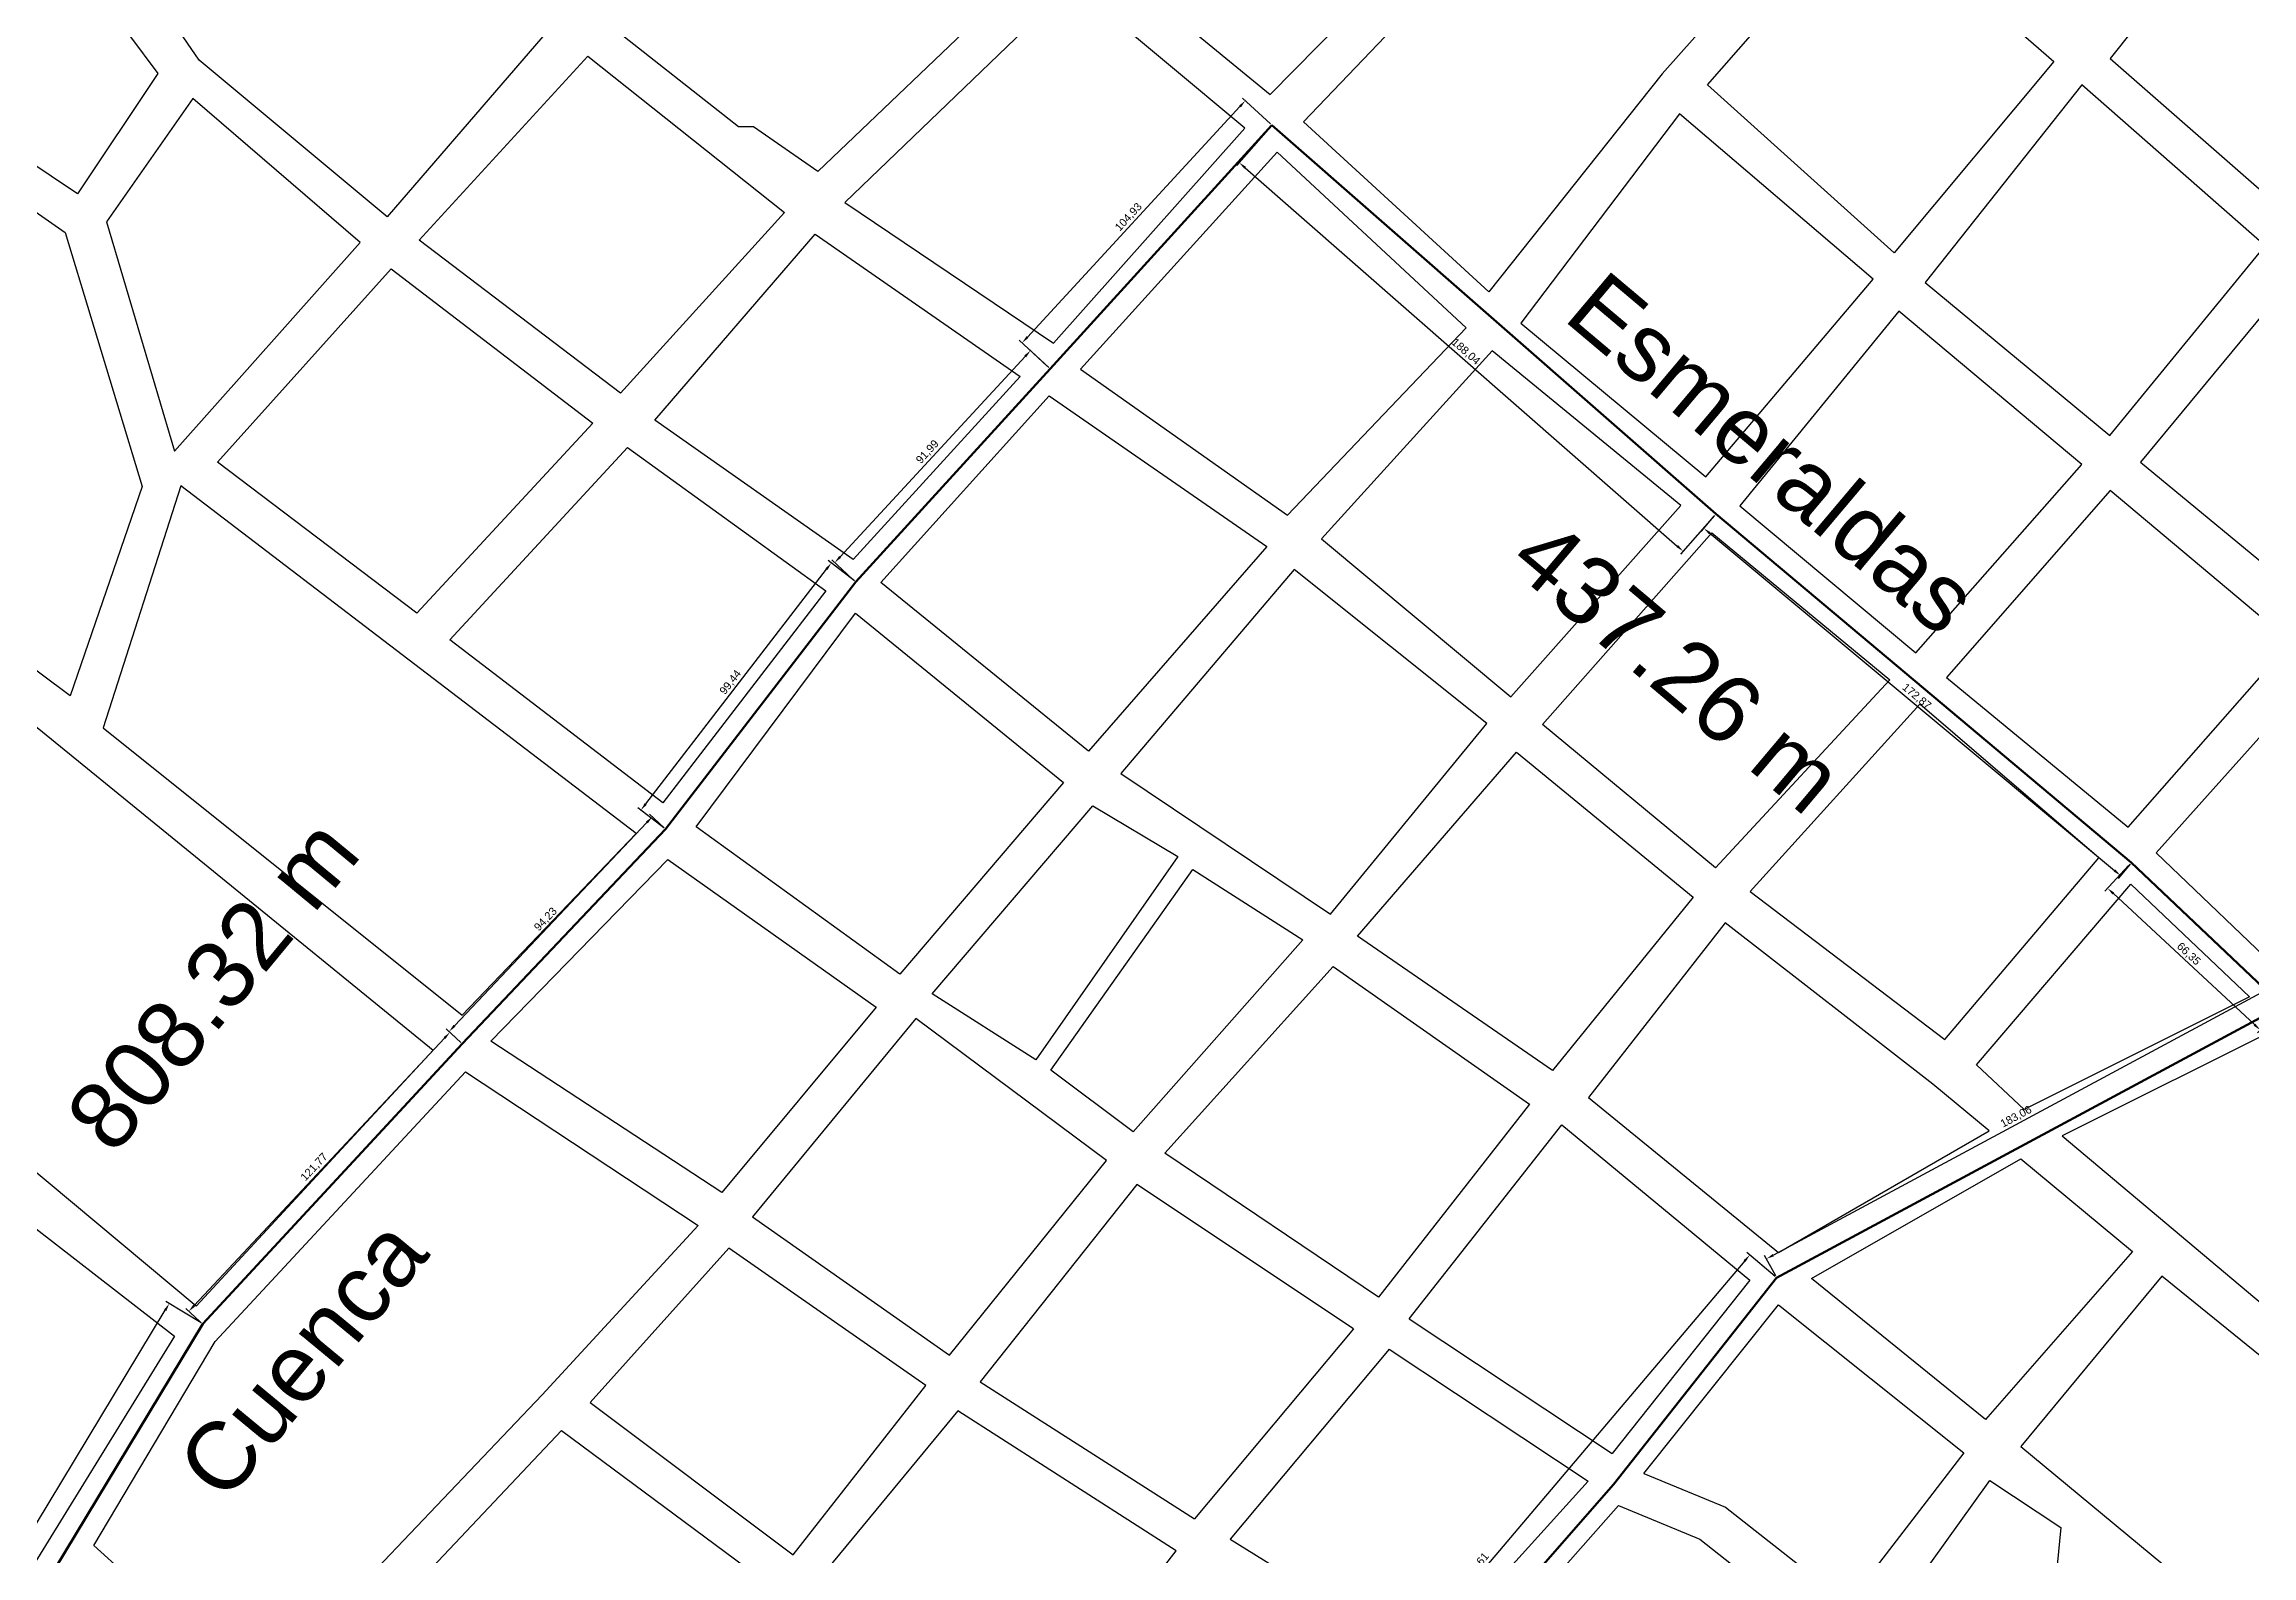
# Model space of a CAD drawing. Header units: millimetres. Extents: x 58 to 1754, y 320 to 1791.
# Drawn here: x 697 to 1401, y 878 to 1360 of the extents above; entities that cross this region are included whole.
import ezdxf

# ---------------------------------------------------------------- set-up
doc = ezdxf.new("R2010")
doc.units = ezdxf.units.MM
for name, color, linetype in [('calles', 22, 'Continuous'), ('Limite', 80, 'Continuous'), ('Nomb calles', 7, 'Continuous')]:
    doc.layers.add(name, color=color, linetype=linetype)
doc.styles.get("Standard").update_dxf_attribs({"font": 'arial.ttf'})
doc.dimstyles.new('ISO-25', dxfattribs={"dimtxt": 2.5, "dimasz": 2.5, "dimexe": 1.25, "dimexo": 0.625, "dimtad": 1, "dimtxsty": 'Standard', "dimcen": 2.5, "dimadec": 0, "dimazin": 0, "dimtfac": 1, "dimtmove": 0, "dimatfit": 3, "dimfxl": 1, "dimarcsym": 0})

# ---------------------------------------------------------------- blocks, each defined once
blk = doc.blocks.new('*D5')
at = {"layer": 'Defpoints', "color": 0, "lineweight": 200, "transparency": 16777216}
for p in [(737.33, 958.53), (748.06, 952.05), (645.42, 782.17)]:
    blk.add_point(p, dxfattribs=at)
at = {"layer": 'Nomb calles', "color": 0, "lineweight": -2, "transparency": 16777216}
for p, q in [((747.53, 952.37), (736.26, 959.18)), ((635.99, 790.79), (736.04, 956.39)), ((644.89, 782.49), (633.62, 789.3))]:
    blk.add_line(p, q, dxfattribs=at)
at = {"layer": 'Nomb calles', "color": 0, "lineweight": 200, "transparency": 16777216}
for points in [[(735.68, 956.61), (736.4, 956.18), (737.33, 958.53)], [(635.63, 791.01), (636.34, 790.58), (634.69, 788.65)]]:
    blk.add_solid(points, dxfattribs=at)
at = {"layer": 'Nomb calles', "color": 0, "lineweight": 200, "transparency": 16777216, "insert": (684.19, 874.69), "char_height": 2.5, "attachment_point": 5, "rotation": 58.85976}
blk.add_mtext('198,48', dxfattribs=at)
blk = doc.blocks.new('*D6')
at = {"layer": 'Defpoints', "color": 0, "lineweight": 200, "transparency": 16777216}
for p in [(826.78, 1044.98), (830.73, 1041.28), (747.53, 952.37)]:
    blk.add_point(p, dxfattribs=at)
at = {"layer": 'Nomb calles', "color": 0, "lineweight": -2, "transparency": 16777216}
for p, q in [((745.28, 957.9), (825.07, 1043.15)), ((830.28, 1041.7), (825.87, 1045.83)), ((747.07, 952.8), (742.66, 956.93))]:
    blk.add_line(p, q, dxfattribs=at)
at = {"layer": 'Nomb calles', "color": 0, "lineweight": 200, "transparency": 16777216}
for points in [[(824.77, 1043.44), (825.38, 1042.87), (826.78, 1044.98)], [(744.98, 958.18), (745.59, 957.61), (743.57, 956.07)]]:
    blk.add_solid(points, dxfattribs=at)
at = {"layer": 'Nomb calles', "color": 0, "lineweight": 200, "transparency": 16777216, "insert": (783.62, 1001.98), "char_height": 2.5, "attachment_point": 5, "rotation": 46.89601}
blk.add_mtext('121,77', dxfattribs=at)
blk = doc.blocks.new('*D7')
at = {"layer": 'Defpoints', "color": 0, "lineweight": 200, "transparency": 16777216}
for p in [(891.3, 1113.7), (895.5, 1109.72), (830.73, 1041.28)]:
    blk.add_point(p, dxfattribs=at)
at = {"layer": 'Nomb calles', "color": 0, "lineweight": -2, "transparency": 16777216}
for p, q in [((828.25, 1047.07), (889.58, 1111.88)), ((895.05, 1110.15), (890.39, 1114.56)), ((830.28, 1041.71), (825.62, 1046.11))]:
    blk.add_line(p, q, dxfattribs=at)
at = {"layer": 'Nomb calles', "color": 0, "lineweight": 200, "transparency": 16777216}
for points in [[(889.28, 1112.17), (889.88, 1111.6), (891.3, 1113.7)], [(827.94, 1047.36), (828.55, 1046.78), (826.53, 1045.25)]]:
    blk.add_solid(points, dxfattribs=at)
at = {"layer": 'Nomb calles', "color": 0, "lineweight": 200, "transparency": 16777216, "insert": (857.37, 1080.94), "char_height": 2.5, "attachment_point": 5, "rotation": 46.58114}
blk.add_mtext('94,23', dxfattribs=at)
blk = doc.blocks.new('*D8')
at = {"layer": 'Defpoints', "color": 0, "lineweight": 200, "transparency": 16777216}
for p in [(948.32, 1194.56), (956.18, 1188.5), (895.5, 1109.72)]:
    blk.add_point(p, dxfattribs=at)
at = {"layer": 'Nomb calles', "color": 0, "lineweight": -2, "transparency": 16777216}
for p, q in [((889.17, 1117.76), (946.8, 1192.58)), ((955.69, 1188.88), (947.33, 1195.32)), ((895.01, 1110.1), (886.65, 1116.54))]:
    blk.add_line(p, q, dxfattribs=at)
at = {"layer": 'Nomb calles', "color": 0, "lineweight": 200, "transparency": 16777216}
for points in [[(946.47, 1192.83), (947.13, 1192.32), (948.32, 1194.56)], [(888.84, 1118.01), (889.5, 1117.5), (887.64, 1115.78)]]:
    blk.add_solid(points, dxfattribs=at)
at = {"layer": 'Nomb calles', "color": 0, "lineweight": 200, "transparency": 16777216, "insert": (916.3, 1156.46), "char_height": 2.5, "attachment_point": 5, "rotation": 52.39349}
blk.add_mtext('99,44', dxfattribs=at)
blk = doc.blocks.new('*D9')
at = {"layer": 'Defpoints', "color": 0, "lineweight": 200, "transparency": 16777216}
for p in [(1011.83, 1262.25), (1018.1, 1256.47), (955.69, 1188.88)]:
    blk.add_point(p, dxfattribs=at)
at = {"layer": 'Nomb calles', "color": 0, "lineweight": -2, "transparency": 16777216}
for p, q in [((951.12, 1196.5), (1010.14, 1260.41)), ((1017.64, 1256.89), (1010.91, 1263.1)), ((955.23, 1189.31), (948.51, 1195.51))]:
    blk.add_line(p, q, dxfattribs=at)
at = {"layer": 'Nomb calles', "color": 0, "lineweight": 200, "transparency": 16777216}
for points in [[(1009.83, 1260.7), (1010.44, 1260.13), (1011.83, 1262.25)], [(950.82, 1196.79), (951.43, 1196.22), (949.43, 1194.67)]]:
    blk.add_solid(points, dxfattribs=at)
at = {"layer": 'Nomb calles', "color": 0, "lineweight": 200, "transparency": 16777216, "insert": (979.07, 1229.9), "char_height": 2.5, "attachment_point": 5, "rotation": 47.28097}
blk.add_mtext('91,99', dxfattribs=at)
blk = doc.blocks.new('*D10')
at = {"layer": 'Defpoints', "color": 0, "lineweight": 200, "transparency": 16777216}
for p in [(1080.27, 1341.87), (1088.76, 1334.04), (1017.64, 1256.89)]:
    blk.add_point(p, dxfattribs=at)
at = {"layer": 'Nomb calles', "color": 0, "lineweight": -2, "transparency": 16777216}
for p, q in [((1010.84, 1266.55), (1078.58, 1340.03)), ((1088.3, 1334.47), (1079.35, 1342.71)), ((1017.18, 1257.31), (1008.23, 1265.56))]:
    blk.add_line(p, q, dxfattribs=at)
at = {"layer": 'Nomb calles', "color": 0, "lineweight": 200, "transparency": 16777216}
for points in [[(1078.27, 1340.31), (1078.89, 1339.75), (1080.27, 1341.87)], [(1010.54, 1266.84), (1011.15, 1266.27), (1009.15, 1264.72)]]:
    blk.add_solid(points, dxfattribs=at)
at = {"layer": 'Nomb calles', "color": 0, "lineweight": 200, "transparency": 16777216, "insert": (1043.15, 1304.73), "char_height": 2.5, "attachment_point": 5, "rotation": 47.32767}
blk.add_mtext('104,93', dxfattribs=at)
blk = doc.blocks.new('*D15')
at = {"layer": 'Defpoints', "color": 0, "lineweight": 200, "transparency": 16777216}
for p in [(1088.76, 1334.05), (1230.24, 1210.19), (1219.83, 1198.3)]:
    blk.add_point(p, dxfattribs=at)
at = {"layer": 'Nomb calles', "color": 0, "lineweight": -2, "transparency": 16777216}
for p, q in [((1088.35, 1333.57), (1077.52, 1321.21)), ((1080.22, 1320.5), (1217.95, 1199.94)), ((1229.83, 1209.72), (1219.01, 1197.36))]:
    blk.add_line(p, q, dxfattribs=at)
at = {"layer": 'Nomb calles', "color": 0, "lineweight": 200, "transparency": 16777216}
for points in [[(1080.5, 1320.81), (1079.95, 1320.19), (1078.34, 1322.15)], [(1218.22, 1200.26), (1217.67, 1199.63), (1219.83, 1198.3)]]:
    blk.add_solid(points, dxfattribs=at)
at = {"layer": 'Nomb calles', "color": 0, "lineweight": 200, "transparency": 16777216, "insert": (1150.49, 1261.82), "char_height": 2.5, "attachment_point": 5, "rotation": 318.80236}
blk.add_mtext('188,04', dxfattribs=at)
blk = doc.blocks.new('*D16')
at = {"layer": 'Defpoints', "color": 0, "lineweight": 200, "transparency": 16777216}
for p in [(1229.83, 1209.72), (1362.64, 1099.06), (1359.22, 1094.95)]:
    blk.add_point(p, dxfattribs=at)
at = {"layer": 'Nomb calles', "color": 0, "lineweight": -2, "transparency": 16777216}
for p, q in [((1229.43, 1209.24), (1225.61, 1204.66)), ((1228.33, 1204.02), (1357.3, 1096.55)), ((1362.24, 1098.58), (1358.42, 1093.99))]:
    blk.add_line(p, q, dxfattribs=at)
at = {"layer": 'Nomb calles', "color": 0, "lineweight": 200, "transparency": 16777216}
for points in [[(1228.6, 1204.34), (1228.07, 1203.7), (1226.41, 1205.62)], [(1357.57, 1096.87), (1357.03, 1096.23), (1359.22, 1094.95)]]:
    blk.add_solid(points, dxfattribs=at)
at = {"layer": 'Nomb calles', "color": 0, "lineweight": 200, "transparency": 16777216, "insert": (1294.18, 1151.92), "char_height": 2.5, "attachment_point": 5, "rotation": 320.19586}
blk.add_mtext('172,87', dxfattribs=at)
blk = doc.blocks.new('*D17')
at = {"layer": 'Defpoints', "color": 0, "lineweight": 200, "transparency": 16777216}
for p in [(1362.24, 1098.58), (1410.86, 1053.43), (1403.72, 1045.74)]:
    blk.add_point(p, dxfattribs=at)
at = {"layer": 'Nomb calles', "color": 0, "lineweight": -2, "transparency": 16777216}
for p, q in [((1361.81, 1098.12), (1354.25, 1089.98)), ((1356.94, 1089.19), (1401.89, 1047.44)), ((1410.43, 1052.97), (1402.87, 1044.83))]:
    blk.add_line(p, q, dxfattribs=at)
at = {"layer": 'Nomb calles', "color": 0, "lineweight": 200, "transparency": 16777216}
for points in [[(1357.22, 1089.5), (1356.65, 1088.89), (1355.1, 1090.89)], [(1402.18, 1047.75), (1401.61, 1047.14), (1403.72, 1045.74)]]:
    blk.add_solid(points, dxfattribs=at)
at = {"layer": 'Nomb calles', "color": 0, "lineweight": 200, "transparency": 16777216, "insert": (1380.86, 1069.88), "char_height": 2.5, "attachment_point": 5, "rotation": 317.12012}
blk.add_mtext('66,35', dxfattribs=at)
blk = doc.blocks.new('*D19')
at = {"layer": 'Defpoints', "color": 0, "lineweight": 200, "transparency": 16777216}
for p in [(1410.86, 1053.43), (1246.38, 972.79), (1249.61, 966.78)]:
    blk.add_point(p, dxfattribs=at)
at = {"layer": 'Nomb calles', "color": 0, "lineweight": -2, "transparency": 16777216}
for p, q in [((1405.42, 1058.26), (1248.58, 973.98)), ((1410.56, 1053.98), (1407.03, 1060.55)), ((1249.31, 967.33), (1245.78, 973.89))]:
    blk.add_line(p, q, dxfattribs=at)
at = {"layer": 'Nomb calles', "color": 0, "lineweight": 200, "transparency": 16777216}
for points in [[(1405.23, 1058.63), (1405.62, 1057.89), (1407.63, 1059.44)], [(1248.38, 974.34), (1248.78, 973.61), (1246.38, 972.79)]]:
    blk.add_solid(points, dxfattribs=at)
at = {"layer": 'Nomb calles', "color": 0, "lineweight": 200, "transparency": 16777216, "insert": (1325.99, 1017.99), "char_height": 2.5, "attachment_point": 5, "rotation": 28.25241}
blk.add_mtext('183,06', dxfattribs=at)
blk = doc.blocks.new('*D20')
at = {"layer": 'Defpoints', "color": 0, "lineweight": 200, "transparency": 16777216}
for p in [(1249.61, 966.78), (1069.94, 772.19), (1078.5, 764.93)]:
    blk.add_point(p, dxfattribs=at)
at = {"layer": 'Nomb calles', "color": 0, "lineweight": -2, "transparency": 16777216}
for p, q in [((1239.43, 972.12), (1071.56, 774.1)), ((1249.13, 967.18), (1240.1, 974.84)), ((1078.02, 765.34), (1068.99, 773))]:
    blk.add_line(p, q, dxfattribs=at)
at = {"layer": 'Nomb calles', "color": 0, "lineweight": 200, "transparency": 16777216}
for points in [[(1239.12, 972.39), (1239.75, 971.86), (1241.05, 974.03)], [(1071.24, 774.37), (1071.87, 773.83), (1069.94, 772.19)]]:
    blk.add_solid(points, dxfattribs=at)
at = {"layer": 'Nomb calles', "color": 0, "lineweight": 200, "transparency": 16777216, "insert": (1153.87, 874.49), "char_height": 2.5, "attachment_point": 5, "rotation": 49.71019}
blk.add_mtext('264,61', dxfattribs=at)

msp = doc.modelspace()

# ---------------------------------------------------------------- linework, layer by layer
at = {"layer": 'calles'}
for p, q in [((1088.194, 1343.825), (1206.036, 1463.802)), ((1098.821, 1335.096), (1215.176, 1456.897)), ((1404.995, 1416.862), (1355.9, 1355.311)), ((1269.769, 1414.16), (1213.095, 1350.425)), ((1227.567, 1346.915), (1279.012, 1405.836)), ((1279.012, 1405.836), (1337.915, 1354.333)), ((1021.387, 1393.213), (944.002, 1319.332)), ((746.834, 1354.805), (723.525, 1388.917)), ((881.722, 1391.803), (806.821, 1304.917)), ((1033.688, 1388.619), (1088.194, 1343.825)), ((712.169, 1379.498), (733.684, 1350.538)), ((1025.074, 1379.114), (952.669, 1309.442)), ((1080.132, 1333.168), (1025.074, 1379.114)), ((918.73, 1333.575), (877.444, 1366.06)), ((806.821, 1304.917), (746.834, 1354.805)), ((816.949, 1297.384), (870.74, 1356.039)), ((870.74, 1356.039), (933.37, 1306.259)), ((1337.915, 1354.333), (1287.043, 1293.436)), ((1355.9, 1355.311), (1413.555, 1304.846)), ((733.684, 1350.538), (708.1, 1312.17)), ((1213.095, 1350.425), (1157.934, 1280.995)), ((1287.043, 1293.436), (1227.567, 1346.915)), ((1346.923, 1346.948), (1296.967, 1283.925)), ((1405.336, 1295.682), (1346.923, 1346.948)), ((708.1, 1312.17), (662.24, 1342.835)), ((744.857, 1342.565), (717.348, 1303.319)), ((798.157, 1296.696), (744.857, 1342.565)), ((1218.615, 1337.717), (1168.144, 1270.991)), ((1280.367, 1285.029), (1218.615, 1337.717)), ((923.484, 1333.575), (918.73, 1333.575)), ((944.002, 1319.332), (923.484, 1333.575)), ((1019.186, 1264.617), (1080.132, 1333.168)), ((1157.934, 1280.995), (1098.821, 1335.096)), ((663.407, 1328.324), (704.195, 1299.905)), ((1090.437, 1325.471), (1027.786, 1256.306)), ((1150.645, 1269.542), (1090.437, 1325.471)), ((952.669, 1309.442), (1019.186, 1264.617)), ((717.348, 1303.319), (739.028, 1230.222)), ((933.37, 1306.259), (881.176, 1248.713)), ((704.195, 1299.905), (728.737, 1218.924)), ((739.028, 1230.222), (798.157, 1296.696)), ((881.176, 1248.713), (816.949, 1297.384)), ((892.09, 1240.029), (943.159, 1299.357)), ((943.159, 1299.357), (1008.52, 1253.952)), ((1355.861, 1235.229), (1405.336, 1295.682)), ((752.727, 1226.654), (808.108, 1288.281)), ((808.108, 1288.281), (872.348, 1239.102)), ((1227.048, 1221.967), (1280.367, 1285.029)), ((1296.967, 1283.925), (1355.861, 1235.229)), ((1415.651, 1287.131), (1365.571, 1226.71)), ((1288.546, 1274.788), (1237.85, 1212.795)), ((1346.899, 1225.936), (1288.546, 1274.788)), ((1093.725, 1209.777), (1150.645, 1269.542)), ((1168.144, 1270.991), (1227.048, 1221.967)), ((1158.97, 1262.128), (1104.544, 1202.272)), ((1219.103, 1212.914), (1158.97, 1262.128)), ((1008.52, 1253.952), (955.289, 1195.683)), ((1027.786, 1256.306), (1093.725, 1209.777)), ((964.145, 1188.356), (1017.768, 1247.87)), ((1017.768, 1247.87), (1087.124, 1199.831)), ((872.348, 1239.102), (816.29, 1178.542)), ((955.289, 1195.683), (892.09, 1240.029)), ((826.769, 1170.097), (883.379, 1231.341)), ((883.379, 1231.341), (946.545, 1185.727)), ((816.29, 1178.542), (752.727, 1226.654)), ((1294.017, 1165.885), (1346.899, 1225.936)), ((1365.571, 1226.71), (1422.386, 1179.779)), ((728.737, 1218.924), (705.75, 1152.27)), ((741.003, 1219.182), (716.267, 1141.983)), ((886.184, 1108.296), (741.003, 1219.182)), ((1355.957, 1217.709), (1303.734, 1158.081)), ((1413.455, 1169.33), (1355.957, 1217.709)), ((1164.932, 1151.942), (1219.103, 1212.914)), ((1237.85, 1212.795), (1294.017, 1165.885)), ((1175.024, 1143.072), (1228.929, 1204.116)), ((1228.929, 1204.116), (1285.719, 1157.337)), ((1087.124, 1199.831), (1030.348, 1134.621)), ((1104.544, 1202.272), (1164.932, 1151.942)), ((1095.801, 1192.473), (1040.604, 1127.442)), ((1157.257, 1143.451), (1095.801, 1192.473)), ((946.545, 1185.727), (894.595, 1118.101)), ((1030.348, 1134.621), (964.145, 1188.356)), ((905.304, 1110.458), (956.023, 1178.561)), ((956.023, 1178.561), (1022.313, 1124.645)), ((894.595, 1118.101), (826.769, 1170.097)), ((1361.678, 1110.346), (1413.455, 1169.33)), ((705.75, 1152.27), (687.743, 1165.757)), ((1424.707, 1162.703), (1370.618, 1102.16)), ((1285.719, 1157.337), (1230.18, 1097.45)), ((1303.734, 1158.081), (1361.678, 1110.346)), ((682.322, 1152.577), (821.471, 1039.303)), ((1295.29, 1149.605), (1241.209, 1089.864)), ((1352.286, 1100.637), (1295.29, 1149.605)), ((716.267, 1141.983), (830.696, 1050.438)), ((1107.427, 1082.627), (1157.257, 1143.451)), ((1230.18, 1097.45), (1175.024, 1143.072)), ((1116.014, 1075.609), (1166.751, 1134.267)), ((1166.751, 1134.267), (1223.04, 1088.094)), ((1040.604, 1127.442), (1107.427, 1082.627)), ((1022.313, 1124.645), (970.151, 1063.522)), ((980.498, 1057.216), (1031.632, 1117.119)), ((1031.632, 1117.119), (1058.823, 1100.987)), ((830.696, 1050.438), (886.184, 1108.296)), ((970.151, 1063.522), (905.304, 1110.458)), ((839.786, 1042.153), (896.185, 1100.028)), ((896.185, 1100.028), (962.619, 1053.038)), ((1058.823, 1100.987), (1013.566, 1036.218)), ((1303.18, 1042.708), (1352.286, 1100.637)), ((1370.618, 1102.16), (1412.336, 1062.243)), ((1018.328, 1032.906), (1063.593, 1096.883)), ((1063.593, 1096.883), (1098.654, 1074.444)), ((1313.363, 1034.571), (1362.517, 1092.203)), ((1362.517, 1092.203), (1400.374, 1056.287)), ((1223.04, 1088.094), (1178.2, 1032.79)), ((1241.209, 1089.864), (1303.18, 1042.708)), ((1233.174, 1079.867), (1189.704, 1024.173)), ((1299.421, 1028.447), (1233.174, 1079.867)), ((1098.654, 1074.444), (1044.561, 1013.289)), ((1178.2, 1032.79), (1116.014, 1075.609)), ((1054.623, 1006.514), (1108.32, 1066.009)), ((1108.32, 1066.009), (1170.874, 1022.102)), ((1013.566, 1036.218), (980.498, 1057.216)), ((1400.374, 1056.287), (1328.493, 1020.394)), ((608.927, 1049.044), (738.979, 948.122)), ((962.619, 1053.038), (913.489, 993.964)), ((975.311, 1049.382), (923.234, 986.15)), ((1035.992, 1004.086), (975.311, 1049.382)), ((913.489, 993.964), (839.786, 1042.153)), ((1411.9, 1047.566), (1340.565, 1011.947)), ((745.937, 957.663), (646.441, 1040.825)), ((821.471, 1039.303), (745.937, 957.663)), ((1328.493, 1020.394), (1313.363, 1034.571)), ((751.918, 946.475), (831.72, 1032.406)), ((831.72, 1032.406), (905.899, 983.431)), ((1044.561, 1013.289), (1018.328, 1032.906)), ((1317.363, 1013.632), (1299.421, 1028.447)), ((1170.874, 1022.102), (1122.733, 960.608)), ((1189.704, 1024.173), (1250.221, 974.859)), ((1132.525, 953.654), (1181.205, 1015.478)), ((1181.205, 1015.478), (1241.035, 965.985)), ((1250.221, 974.859), (1317.363, 1013.632)), ((1122.733, 960.608), (1054.623, 1006.514)), ((1340.565, 1011.947), (1452.15, 918.171)), ((985.994, 942.086), (1035.992, 1004.086)), ((1260.711, 966.513), (1327.454, 1004.684)), ((1327.454, 1004.684), (1362.993, 975.108)), ((1045.737, 996.458), (995.753, 933.647)), ((1114.754, 950.44), (1045.737, 996.458)), ((923.234, 986.15), (985.994, 942.086)), ((905.899, 983.431), (856.167, 929.457)), ((915.716, 976.237), (871.496, 927.048)), ((978.499, 932.394), (915.716, 976.237)), ((1362.993, 975.108), (1316.155, 921.628)), ((1241.035, 965.985), (1197.186, 910.725)), ((1316.155, 921.628), (1260.711, 966.513)), ((1372.349, 967.313), (1327.483, 913.014)), ((1444.972, 908.457), (1372.349, 967.313)), ((1207.335, 904.414), (1250.225, 958.169)), ((1250.225, 958.169), (1309.287, 910.931)), ((1114.754, 950.44), (1064.134, 889.891)), ((1132.525, 953.654), (1197.186, 910.725)), ((738.979, 948.122), (641.862, 790.688)), ((713.289, 881.47), (751.918, 946.475)), ((1126.125, 944.014), (1075.505, 883.466)), ((1126.125, 944.014), (1189.506, 901.934)), ((856.167, 929.457), (765.53, 834.237)), ((936.136, 878.44), (978.499, 932.394)), ((995.753, 933.647), (1064.134, 889.891)), ((871.496, 927.048), (936.136, 878.44)), ((988.634, 924.341), (945.389, 871.968)), ((1058.274, 879.696), (988.634, 924.341)), ((774.444, 825.099), (862.34, 918.064)), ((862.34, 918.064), (927.735, 869.503)), ((1309.287, 910.931), (1272.36, 863.006)), ((1327.483, 913.014), (1396.684, 855.676)), ((1137.934, 844.836), (1189.506, 901.934)), ((1207.335, 904.414), (1233.277, 893.632)), ((1284.286, 855.799), (1317.548, 902.142)), ((1317.548, 902.142), (1340.148, 887.14)), ((1148.965, 837.446), (1199.173, 894.194)), ((1199.173, 894.194), (1225.115, 883.412)), ((1233.277, 893.632), (1272.36, 863.006)), ((1340.148, 887.14), (1334.549, 829.005)), ((765.53, 834.237), (713.289, 881.47)), ((1013.305, 821.982), (1058.274, 879.696)), ((1075.505, 883.466), (1137.934, 844.836)), ((1225.115, 883.412), (1264.199, 852.786))]:
    msp.add_line(p, q, dxfattribs=at)
at = {"layer": 'Limite', "lineweight": 200}
for p, q in [((1018.095, 1256.467), (1088.758, 1334.045)), ((1088.758, 1334.045), (1230.244, 1210.193)), ((956.184, 1188.501), (1018.095, 1256.467)), ((1230.244, 1210.193), (1362.64, 1099.056)), ((895.502, 1109.722), (956.184, 1188.501)), ((830.733, 1041.277), (895.502, 1109.722)), ((1362.64, 1099.056), (1410.86, 1053.427)), ((1410.86, 1053.427), (1249.61, 966.776)), ((748.062, 952.05), (830.733, 1041.277)), ((1249.61, 966.776), (1197.665, 900.907)), ((645.421, 782.169), (748.062, 952.05)), ((1197.665, 900.907), (1078.497, 764.934))]:
    msp.add_line(p, q, dxfattribs=at)

# ---------------------------------------------------------------- texts
at = {"layer": 'Nomb calles', "lineweight": 200, "char_height": 21.4278, "attachment_point": 1}
for s, width, insert, rotation in [('Esmeraldas', 23.95204, (1194.946, 1288.727), 319.867268), ('437.26 m', 123.71068, (1177.33, 1210.162), 319.867268), ('808.32 m', 129.29476, (703.058, 1019.017), 50.424705), ('Cuenca', 27.46815, (738.549, 908.195), 50.424705)]:
    msp.add_mtext_dynamic_manual_height_columns(s, width=width, gutter_width=12.5, heights=[0], dxfattribs=dict(at, insert=insert, rotation=rotation))

# ---------------------------------------------------------------- dimensions: what is measured, and where the dimension line sits
at = {"layer": 'Nomb calles', "lineweight": 200}
for p1, p2, distance, picture, middle in [((1017.636, 1256.891), (1088.761, 1334.043), 11.544, '*D10', (1043.147, 1304.733)), ((1088.758, 1334.045), (1230.244, 1210.193), -15.811, '*D15', (1150.488, 1261.823)), ((955.689, 1188.882), (1018.095, 1256.467), 8.525, '*D9', (979.066, 1229.901)), ((1229.833, 1209.723), (1362.64, 1099.056), -5.343, '*D16', (1294.177, 1151.919)), ((895.502, 1109.722), (956.184, 1188.501), 9.922, '*D8', (916.297, 1156.465)), ((830.733, 1041.277), (895.502, 1109.722), 5.788, '*D7', (857.368, 1080.94)), ((1362.24, 1098.576), (1410.86, 1053.427), -10.486, '*D17', (1380.862, 1069.877)), ((1410.86, 1053.427), (1249.61, 966.776), -6.831, '*D19', (1325.994, 1017.993)), ((747.527, 952.373), (830.733, 1041.277), 5.415, '*D6', (783.624, 1001.978)), ((1249.61, 966.776), (1078.497, 764.934), -11.22, '*D20', (1153.872, 874.486)), ((645.421, 782.169), (748.062, 952.05), 12.535, '*D5', (684.192, 874.692))]:
    dim = msp.add_aligned_dim(p1=p1, p2=p2, distance=distance, dimstyle='ISO-25', dxfattribs=at)
    dim.commit()
    dim.dimension.update_dxf_attribs({"geometry": picture, "text_midpoint": middle})

doc.saveas('drawing.dxf')
